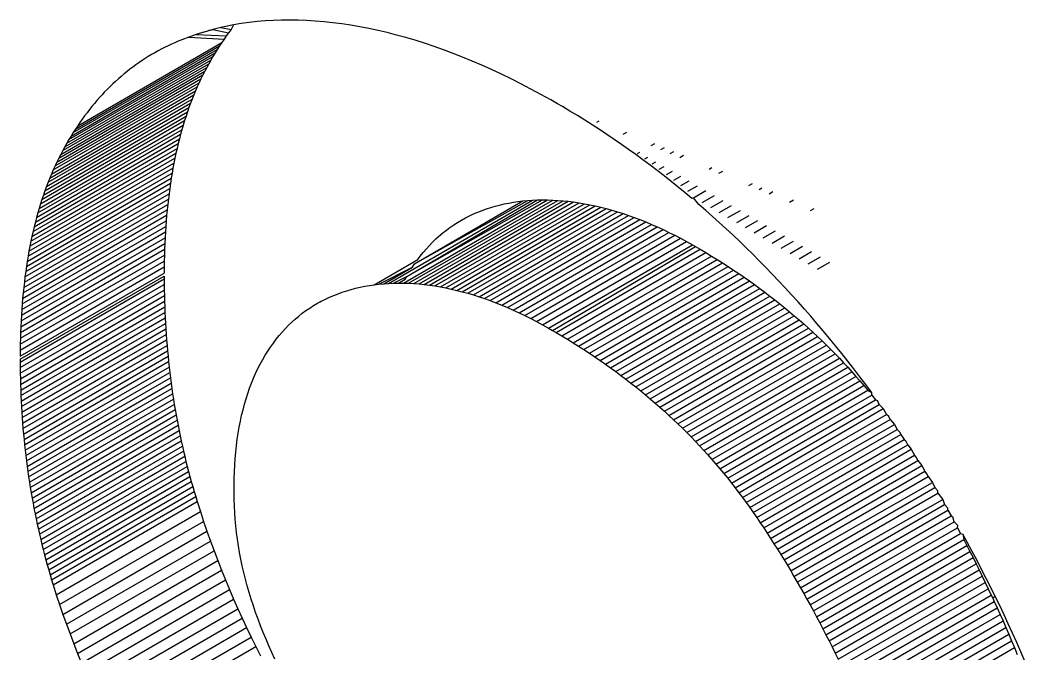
# Model space of a CAD drawing. Header units: millimetres. Extents: x 153 to 4750, y 92 to 3343.
# Drawn here: x 3038.93 to 3053.73, y 2977.6 to 2986.93 of the extents above; entities that cross this region are included whole.
import ezdxf

# ---------------------------------------------------------------- set-up
doc = ezdxf.new("R2010")
doc.units = ezdxf.units.MM

msp = doc.modelspace()

# ---------------------------------------------------------------- linework, layer by layer
for p, q in [((3041.844, 2986.816), (3041.766, 2986.796)), ((3041.883, 2986.825), (3041.844, 2986.816)), ((3041.956, 2986.841), (3041.883, 2986.825)), ((3041.883, 2986.825), (3042.033, 2986.796)), ((3042.069, 2986.863), (3041.956, 2986.841)), ((3042.069, 2986.863), (3042.033, 2986.796)), ((3042.183, 2986.882), (3042.069, 2986.863)), ((3042.299, 2986.899), (3042.183, 2986.882)), ((3042.416, 2986.912), (3042.299, 2986.899)), ((3042.534, 2986.922), (3042.416, 2986.912)), ((3042.654, 2986.929), (3042.534, 2986.922)), ((3042.775, 2986.933), (3042.654, 2986.929)), ((3042.898, 2986.934), (3042.775, 2986.933)), ((3043.022, 2986.933), (3042.898, 2986.934)), ((3043.147, 2986.928), (3043.022, 2986.933)), ((3043.274, 2986.92), (3043.147, 2986.928)), ((3043.403, 2986.909), (3043.274, 2986.92)), ((3043.532, 2986.895), (3043.403, 2986.909)), ((3043.663, 2986.878), (3043.532, 2986.895)), ((3043.796, 2986.859), (3043.663, 2986.878)), ((3043.93, 2986.836), (3043.796, 2986.859)), ((3044.064, 2986.81), (3043.93, 2986.836)), ((3044.199, 2986.781), (3044.064, 2986.81)), ((3041.413, 2986.685), (3041.308, 2986.645)), ((3041.519, 2986.723), (3041.413, 2986.685)), ((3041.413, 2986.685), (3041.93, 2986.653)), ((3041.626, 2986.757), (3041.519, 2986.723)), ((3041.519, 2986.723), (3041.964, 2986.702)), ((3041.626, 2986.757), (3041.708, 2986.78)), ((3041.708, 2986.78), (3041.766, 2986.796)), ((3041.734, 2986.788), (3041.708, 2986.78)), ((3041.766, 2986.796), (3041.734, 2986.788)), ((3041.766, 2986.796), (3041.998, 2986.749)), ((3041.964, 2986.702), (3041.93, 2986.653)), ((3041.998, 2986.749), (3041.964, 2986.702)), ((3042.033, 2986.796), (3041.998, 2986.749)), ((3044.335, 2986.75), (3044.199, 2986.781)), ((3044.471, 2986.715), (3044.335, 2986.75)), ((3044.608, 2986.677), (3044.471, 2986.715)), ((3044.746, 2986.637), (3044.608, 2986.677)), ((3039.742, 2985.33), (3041.863, 2986.554)), ((3039.775, 2985.38), (3041.896, 2986.604)), ((3041.055, 2986.531), (3041.006, 2986.506)), ((3041.105, 2986.556), (3041.055, 2986.531)), ((3041.155, 2986.579), (3041.105, 2986.556)), ((3041.206, 2986.602), (3041.155, 2986.579)), ((3041.257, 2986.624), (3041.206, 2986.602)), ((3041.308, 2986.645), (3041.257, 2986.624)), ((3041.863, 2986.554), (3041.83, 2986.504)), ((3041.896, 2986.604), (3041.863, 2986.554)), ((3041.93, 2986.653), (3041.896, 2986.604)), ((3044.884, 2986.593), (3044.746, 2986.637)), ((3045.023, 2986.547), (3044.884, 2986.593)), ((3045.163, 2986.498), (3045.023, 2986.547)), ((3039.646, 2985.175), (3041.767, 2986.4)), ((3039.677, 2985.227), (3041.798, 2986.452)), ((3039.709, 2985.279), (3041.83, 2986.504)), ((3040.769, 2986.368), (3040.723, 2986.338)), ((3040.815, 2986.397), (3040.769, 2986.368)), ((3040.862, 2986.426), (3040.815, 2986.397)), ((3040.91, 2986.453), (3040.862, 2986.426)), ((3040.958, 2986.48), (3040.91, 2986.453)), ((3041.006, 2986.506), (3040.958, 2986.48)), ((3041.767, 2986.4), (3041.736, 2986.347)), ((3041.798, 2986.452), (3041.767, 2986.4)), ((3041.83, 2986.504), (3041.798, 2986.452)), ((3045.303, 2986.445), (3045.163, 2986.498)), ((3045.444, 2986.39), (3045.303, 2986.445)), ((3045.586, 2986.332), (3045.444, 2986.39)), ((3039.554, 2985.014), (3041.675, 2986.238)), ((3039.584, 2985.068), (3041.705, 2986.293)), ((3039.615, 2985.122), (3041.736, 2986.347)), ((3040.588, 2986.243), (3040.544, 2986.21)), ((3040.632, 2986.276), (3040.588, 2986.243)), ((3040.677, 2986.307), (3040.632, 2986.276)), ((3040.723, 2986.338), (3040.677, 2986.307)), ((3041.675, 2986.238), (3041.646, 2986.183)), ((3041.705, 2986.293), (3041.675, 2986.238)), ((3041.736, 2986.347), (3041.705, 2986.293)), ((3045.728, 2986.27), (3045.586, 2986.332)), ((3045.871, 2986.206), (3045.728, 2986.27)), ((3039.468, 2984.845), (3041.59, 2986.069)), ((3039.496, 2984.902), (3041.617, 2986.127)), ((3039.525, 2984.958), (3041.646, 2986.183)), ((3040.374, 2986.07), (3040.332, 2986.032)), ((3040.416, 2986.106), (3040.374, 2986.07)), ((3040.458, 2986.142), (3040.416, 2986.106)), ((3040.501, 2986.176), (3040.458, 2986.142)), ((3040.544, 2986.21), (3040.501, 2986.176)), ((3041.59, 2986.069), (3041.562, 2986.011)), ((3041.617, 2986.127), (3041.59, 2986.069)), ((3041.646, 2986.183), (3041.617, 2986.127)), ((3046.015, 2986.139), (3045.871, 2986.206)), ((3046.159, 2986.069), (3046.015, 2986.139)), ((3046.304, 2985.996), (3046.159, 2986.069)), ((3039.414, 2984.728), (3041.536, 2985.953)), ((3039.441, 2984.787), (3041.562, 2986.011)), ((3040.251, 2985.956), (3040.212, 2985.916)), ((3040.292, 2985.995), (3040.251, 2985.956)), ((3040.332, 2986.032), (3040.292, 2985.995)), ((3041.536, 2985.953), (3041.51, 2985.893)), ((3041.562, 2986.011), (3041.536, 2985.953)), ((3046.45, 2985.92), (3046.304, 2985.996)), ((3046.596, 2985.841), (3046.45, 2985.92)), ((3039.339, 2984.547), (3041.46, 2985.772)), ((3039.364, 2984.608), (3041.485, 2985.833)), ((3039.389, 2984.668), (3041.51, 2985.893)), ((3040.095, 2985.793), (3040.058, 2985.75)), ((3040.134, 2985.835), (3040.095, 2985.793)), ((3040.172, 2985.876), (3040.134, 2985.835)), ((3040.212, 2985.916), (3040.172, 2985.876)), ((3041.46, 2985.772), (3041.437, 2985.71)), ((3041.485, 2985.833), (3041.46, 2985.772)), ((3041.51, 2985.893), (3041.485, 2985.833)), ((3046.743, 2985.76), (3046.596, 2985.841)), ((3039.292, 2984.422), (3041.414, 2985.647)), ((3039.315, 2984.485), (3041.437, 2985.71)), ((3039.984, 2985.662), (3039.948, 2985.617)), ((3040.021, 2985.707), (3039.984, 2985.662)), ((3040.058, 2985.75), (3040.021, 2985.707)), ((3041.414, 2985.647), (3041.391, 2985.583)), ((3041.437, 2985.71), (3041.414, 2985.647)), ((3046.817, 2985.718), (3046.743, 2985.76)), ((3046.84, 2985.704), (3046.817, 2985.718)), ((3046.915, 2985.661), (3046.84, 2985.704)), ((3047.025, 2985.595), (3046.915, 2985.661)), ((3039.248, 2984.294), (3041.37, 2985.519)), ((3039.27, 2984.359), (3041.391, 2985.583)), ((3039.842, 2985.477), (3039.808, 2985.429)), ((3039.877, 2985.524), (3039.842, 2985.477)), ((3039.912, 2985.571), (3039.877, 2985.524)), ((3039.948, 2985.617), (3039.912, 2985.571)), ((3041.37, 2985.519), (3041.349, 2985.454)), ((3041.391, 2985.583), (3041.37, 2985.519)), ((3047.135, 2985.529), (3047.025, 2985.595)), ((3047.244, 2985.461), (3047.135, 2985.529)), ((3039.207, 2984.163), (3041.329, 2985.388)), ((3039.228, 2984.229), (3041.349, 2985.454)), ((3039.742, 2985.33), (3039.709, 2985.279)), ((3039.775, 2985.38), (3039.742, 2985.33)), ((3039.808, 2985.429), (3039.775, 2985.38)), ((3041.329, 2985.388), (3041.309, 2985.321)), ((3041.349, 2985.454), (3041.329, 2985.388)), ((3047.353, 2985.392), (3047.244, 2985.461)), ((3047.461, 2985.322), (3047.353, 2985.392)), ((3047.423, 2985.433), (3047.457, 2985.452)), ((3039.151, 2983.96), (3041.272, 2985.185)), ((3039.169, 2984.029), (3041.29, 2985.253)), ((3039.188, 2984.096), (3041.309, 2985.321)), ((3039.677, 2985.227), (3039.646, 2985.175)), ((3039.709, 2985.279), (3039.677, 2985.227)), ((3041.272, 2985.185), (3041.255, 2985.116)), ((3041.29, 2985.253), (3041.272, 2985.185)), ((3041.309, 2985.321), (3041.29, 2985.253)), ((3047.569, 2985.251), (3047.461, 2985.322)), ((3047.676, 2985.179), (3047.569, 2985.251)), ((3047.783, 2985.105), (3047.676, 2985.179)), ((3047.808, 2985.255), (3047.863, 2985.287)), ((3039.117, 2983.821), (3041.238, 2985.046)), ((3039.134, 2983.891), (3041.255, 2985.116)), ((3039.584, 2985.068), (3039.554, 2985.014)), ((3039.615, 2985.122), (3039.584, 2985.068)), ((3039.646, 2985.175), (3039.615, 2985.122)), ((3041.238, 2985.046), (3041.222, 2984.975)), ((3041.255, 2985.116), (3041.238, 2985.046)), ((3047.889, 2985.031), (3047.783, 2985.105)), ((3047.995, 2984.955), (3047.889, 2985.031)), ((3048.222, 2985.086), (3048.277, 2985.118)), ((3048.362, 2985.029), (3048.417, 2985.061)), ((3039.086, 2983.678), (3041.207, 2984.903)), ((3039.101, 2983.75), (3041.222, 2984.975)), ((3039.496, 2984.902), (3039.468, 2984.845)), ((3039.525, 2984.958), (3039.496, 2984.902)), ((3039.554, 2985.014), (3039.525, 2984.958)), ((3041.207, 2984.903), (3041.192, 2984.83)), ((3041.222, 2984.975), (3041.207, 2984.903)), ((3048.1, 2984.878), (3047.995, 2984.955)), ((3048.019, 2984.969), (3048.053, 2984.988)), ((3048.127, 2984.893), (3048.172, 2984.919)), ((3048.502, 2984.971), (3048.554, 2985.001)), ((3048.644, 2984.914), (3048.699, 2984.946)), ((3039.057, 2983.532), (3041.178, 2984.757)), ((3039.071, 2983.606), (3041.192, 2984.83)), ((3039.441, 2984.787), (3039.414, 2984.728)), ((3039.468, 2984.845), (3039.441, 2984.787)), ((3041.178, 2984.757), (3041.165, 2984.683)), ((3041.192, 2984.83), (3041.178, 2984.757)), ((3048.205, 2984.8), (3048.1, 2984.878)), ((3048.309, 2984.72), (3048.205, 2984.8)), ((3048.234, 2984.817), (3048.292, 2984.85)), ((3048.341, 2984.739), (3048.413, 2984.78)), ((3049.074, 2984.738), (3049.116, 2984.763)), ((3039.031, 2983.383), (3041.153, 2984.608)), ((3039.044, 2983.458), (3041.165, 2984.683)), ((3039.364, 2984.608), (3039.339, 2984.547)), ((3039.389, 2984.668), (3039.364, 2984.608)), ((3039.414, 2984.728), (3039.389, 2984.668)), ((3041.153, 2984.608), (3041.141, 2984.532)), ((3041.165, 2984.683), (3041.153, 2984.608)), ((3048.413, 2984.64), (3048.309, 2984.72)), ((3048.516, 2984.558), (3048.413, 2984.64)), ((3048.447, 2984.66), (3048.534, 2984.71)), ((3048.553, 2984.58), (3048.657, 2984.639)), ((3049.22, 2984.679), (3049.275, 2984.711)), ((3039.009, 2983.231), (3041.13, 2984.456)), ((3039.02, 2983.308), (3041.141, 2984.532)), ((3039.315, 2984.485), (3039.292, 2984.422)), ((3039.339, 2984.547), (3039.315, 2984.485)), ((3041.13, 2984.456), (3041.12, 2984.379)), ((3041.141, 2984.532), (3041.13, 2984.456)), ((3048.619, 2984.475), (3048.516, 2984.558)), ((3048.721, 2984.391), (3048.619, 2984.475)), ((3048.658, 2984.498), (3048.78, 2984.568)), ((3048.763, 2984.416), (3048.904, 2984.497)), ((3049.661, 2984.499), (3049.715, 2984.531)), ((3049.81, 2984.439), (3049.851, 2984.463)), ((3038.989, 2983.076), (3041.11, 2984.3)), ((3038.998, 2983.154), (3041.12, 2984.379)), ((3039.248, 2984.294), (3039.228, 2984.229)), ((3039.27, 2984.359), (3039.248, 2984.294)), ((3039.292, 2984.422), (3039.27, 2984.359)), ((3041.11, 2984.3), (3041.101, 2984.221)), ((3041.12, 2984.379), (3041.11, 2984.3)), ((3048.823, 2984.306), (3048.721, 2984.391)), ((3048.846, 2984.319), (3048.823, 2984.306)), ((3048.846, 2984.319), (3049.028, 2984.425)), ((3048.924, 2984.22), (3048.846, 2984.319)), ((3048.971, 2984.247), (3049.154, 2984.352)), ((3049.959, 2984.378), (3050.014, 2984.409)), ((3038.971, 2982.917), (3041.093, 2984.142)), ((3038.98, 2982.997), (3041.101, 2984.221)), ((3039.207, 2984.163), (3039.188, 2984.096)), ((3039.228, 2984.229), (3039.207, 2984.163)), ((3041.093, 2984.142), (3041.085, 2984.061)), ((3041.101, 2984.221), (3041.093, 2984.142)), ((3044.354, 2983.059), (3046.475, 2984.284)), ((3044.574, 2983.062), (3046.696, 2984.287)), ((3044.622, 2983.161), (3046.621, 2984.288)), ((3044.622, 2983.161), (3046.548, 2984.287)), ((3044.649, 2983.06), (3046.771, 2984.285)), ((3044.725, 2983.056), (3046.847, 2984.28)), ((3044.738, 2983.346), (3046.403, 2984.279)), ((3044.738, 2983.346), (3046.332, 2984.272)), ((3044.802, 2983.05), (3046.923, 2984.274)), ((3044.88, 2983.042), (3047.001, 2984.267)), ((3044.958, 2983.032), (3047.08, 2984.257)), ((3045.037, 2983.021), (3047.159, 2984.246)), ((3045.117, 2983.007), (3047.238, 2984.232)), ((3045.197, 2982.992), (3047.318, 2984.217)), ((3045.277, 2982.975), (3047.399, 2984.2)), ((3045.358, 2982.956), (3047.48, 2984.181)), ((3045.44, 2982.935), (3047.561, 2984.16)), ((3045.73, 2984.131), (3045.794, 2984.154)), ((3045.794, 2984.154), (3045.858, 2984.175)), ((3045.858, 2984.175), (3045.923, 2984.195)), ((3045.923, 2984.195), (3045.989, 2984.212)), ((3045.989, 2984.212), (3046.056, 2984.228)), ((3046.056, 2984.228), (3046.124, 2984.241)), ((3046.124, 2984.241), (3046.193, 2984.253)), ((3046.193, 2984.253), (3046.262, 2984.264)), ((3046.262, 2984.264), (3046.332, 2984.272)), ((3046.332, 2984.272), (3046.403, 2984.279)), ((3046.403, 2984.279), (3046.475, 2984.284)), ((3046.475, 2984.284), (3046.548, 2984.287)), ((3046.548, 2984.287), (3046.621, 2984.288)), ((3046.621, 2984.288), (3046.696, 2984.287)), ((3046.696, 2984.287), (3046.771, 2984.285)), ((3046.771, 2984.285), (3046.847, 2984.28)), ((3046.847, 2984.28), (3046.923, 2984.274)), ((3046.923, 2984.274), (3047.001, 2984.267)), ((3047.001, 2984.267), (3047.08, 2984.257)), ((3047.08, 2984.257), (3047.159, 2984.246)), ((3047.159, 2984.246), (3047.238, 2984.232)), ((3047.238, 2984.232), (3047.318, 2984.217)), ((3047.318, 2984.217), (3047.399, 2984.2)), ((3047.399, 2984.2), (3047.48, 2984.181)), ((3047.48, 2984.181), (3047.561, 2984.16)), ((3047.561, 2984.16), (3047.643, 2984.138)), ((3049.025, 2984.132), (3048.924, 2984.22)), ((3049.098, 2984.174), (3049.28, 2984.28)), ((3049.225, 2984.101), (3049.407, 2984.206)), ((3050.261, 2984.255), (3050.316, 2984.286)), ((3050.567, 2984.13), (3050.621, 2984.161)), ((3038.964, 2982.836), (3041.085, 2984.061)), ((3039.169, 2984.029), (3039.151, 2983.96)), ((3039.188, 2984.096), (3039.169, 2984.029)), ((3041.085, 2984.061), (3041.078, 2983.98)), ((3045.426, 2983.989), (3045.485, 2984.022)), ((3045.485, 2984.022), (3045.544, 2984.052)), ((3045.521, 2982.913), (3047.643, 2984.138)), ((3045.544, 2984.052), (3045.605, 2984.08)), ((3045.603, 2982.888), (3047.725, 2984.113)), ((3045.605, 2984.08), (3045.667, 2984.107)), ((3045.667, 2984.107), (3045.73, 2984.131)), ((3045.686, 2982.862), (3047.807, 2984.087)), ((3045.769, 2982.834), (3047.89, 2984.059)), ((3045.852, 2982.804), (3047.973, 2984.029)), ((3045.936, 2982.772), (3048.057, 2983.997)), ((3047.643, 2984.138), (3047.725, 2984.113)), ((3047.725, 2984.113), (3047.807, 2984.087)), ((3047.807, 2984.087), (3047.89, 2984.059)), ((3047.89, 2984.059), (3047.973, 2984.029)), ((3047.973, 2984.029), (3048.057, 2983.997)), ((3048.057, 2983.997), (3048.141, 2983.963)), ((3049.126, 2984.044), (3049.025, 2984.132)), ((3049.225, 2983.954), (3049.126, 2984.044)), ((3049.352, 2984.027), (3049.535, 2984.133)), ((3049.481, 2983.953), (3049.663, 2984.058)), ((3038.951, 2982.673), (3041.072, 2983.898)), ((3038.957, 2982.755), (3041.078, 2983.98)), ((3039.134, 2983.891), (3039.117, 2983.821)), ((3039.151, 2983.96), (3039.134, 2983.891)), ((3041.072, 2983.898), (3041.066, 2983.815)), ((3041.078, 2983.98), (3041.072, 2983.898)), ((3045.205, 2983.843), (3045.258, 2983.882)), ((3045.258, 2983.882), (3045.313, 2983.92)), ((3045.313, 2983.92), (3045.369, 2983.956)), ((3045.369, 2983.956), (3045.426, 2983.989)), ((3046.02, 2982.738), (3048.141, 2983.963)), ((3046.104, 2982.703), (3048.226, 2983.927)), ((3046.189, 2982.665), (3048.311, 2983.89)), ((3046.275, 2982.626), (3048.396, 2983.851)), ((3048.141, 2983.963), (3048.226, 2983.927)), ((3048.226, 2983.927), (3048.311, 2983.89)), ((3048.311, 2983.89), (3048.396, 2983.851)), ((3048.396, 2983.851), (3048.482, 2983.809)), ((3049.325, 2983.863), (3049.225, 2983.954)), ((3049.423, 2983.771), (3049.325, 2983.863)), ((3049.61, 2983.879), (3049.792, 2983.984)), ((3049.74, 2983.804), (3049.922, 2983.909)), ((3038.94, 2982.506), (3041.062, 2983.731)), ((3038.945, 2982.59), (3041.066, 2983.815)), ((3039.101, 2983.75), (3039.086, 2983.678)), ((3039.117, 2983.821), (3039.101, 2983.75)), ((3041.062, 2983.731), (3041.058, 2983.646)), ((3041.066, 2983.815), (3041.062, 2983.731)), ((3045.003, 2983.666), (3045.052, 2983.713)), ((3045.052, 2983.713), (3045.09, 2983.748)), ((3045.09, 2983.748), (3045.152, 2983.801)), ((3045.152, 2983.801), (3045.205, 2983.843)), ((3046.36, 2982.585), (3048.482, 2983.809)), ((3046.447, 2982.542), (3048.568, 2983.766)), ((3046.533, 2982.497), (3048.655, 2983.722)), ((3048.482, 2983.809), (3048.568, 2983.766)), ((3048.568, 2983.766), (3048.655, 2983.722)), ((3048.655, 2983.722), (3048.742, 2983.675)), ((3049.522, 2983.678), (3049.423, 2983.771)), ((3049.871, 2983.728), (3050.053, 2983.833)), ((3050.002, 2983.652), (3050.184, 2983.757)), ((3038.933, 2982.336), (3041.054, 2983.561)), ((3038.936, 2982.421), (3041.058, 2983.646)), ((3039.071, 2983.606), (3039.057, 2983.532)), ((3039.086, 2983.678), (3039.071, 2983.606)), ((3041.054, 2983.561), (3041.052, 2983.475)), ((3041.058, 2983.646), (3041.054, 2983.561)), ((3044.865, 2983.514), (3044.91, 2983.567)), ((3044.91, 2983.567), (3044.951, 2983.613)), ((3044.951, 2983.613), (3045.003, 2983.666)), ((3046.62, 2982.45), (3048.742, 2983.675)), ((3046.708, 2982.401), (3048.829, 2983.626)), ((3046.77, 2982.366), (3048.873, 2983.601)), ((3046.822, 2982.335), (3048.944, 2983.56)), ((3048.742, 2983.675), (3048.829, 2983.626)), ((3048.829, 2983.626), (3048.873, 2983.601)), ((3048.873, 2983.601), (3048.944, 2983.56)), ((3048.944, 2983.56), (3049.027, 2983.511)), ((3049.62, 2983.583), (3049.522, 2983.678)), ((3049.717, 2983.488), (3049.62, 2983.583)), ((3050.135, 2983.576), (3050.317, 2983.681)), ((3050.268, 2983.499), (3050.45, 2983.604)), ((3038.93, 2982.25), (3041.052, 2983.475)), ((3039.044, 2983.458), (3039.031, 2983.383)), ((3039.057, 2983.532), (3039.044, 2983.458)), ((3041.052, 2983.475), (3041.05, 2983.387)), ((3044.141, 2983.039), (3044.783, 2983.41)), ((3044.783, 2983.41), (3044.821, 2983.46)), ((3044.821, 2983.46), (3044.865, 2983.514)), ((3046.906, 2982.286), (3049.027, 2983.511)), ((3046.989, 2982.236), (3049.11, 2983.461)), ((3047.071, 2982.185), (3049.192, 2983.41)), ((3049.027, 2983.511), (3049.11, 2983.461)), ((3049.11, 2983.461), (3049.192, 2983.41)), ((3049.192, 2983.41), (3049.273, 2983.359)), ((3049.814, 2983.391), (3049.717, 2983.488)), ((3050.402, 2983.422), (3050.583, 2983.527)), ((3050.536, 2983.344), (3050.718, 2983.449)), ((3038.927, 2982.075), (3041.048, 2983.3)), ((3038.928, 2982.163), (3041.05, 2983.387)), ((3039.02, 2983.308), (3039.009, 2983.231)), ((3039.031, 2983.383), (3039.02, 2983.308)), ((3041.05, 2983.387), (3041.048, 2983.3)), ((3041.048, 2983.3), (3041.048, 2983.211)), ((3044.211, 2983.047), (3044.706, 2983.299)), ((3044.282, 2983.054), (3044.706, 2983.299)), ((3044.706, 2983.299), (3044.738, 2983.346)), ((3047.152, 2982.134), (3049.273, 2983.359)), ((3047.232, 2982.083), (3049.354, 2983.307)), ((3047.312, 2982.03), (3049.433, 2983.255)), ((3049.273, 2983.359), (3049.354, 2983.307)), ((3049.354, 2983.307), (3049.433, 2983.255)), ((3049.433, 2983.255), (3049.512, 2983.202)), ((3049.91, 2983.293), (3049.814, 2983.391)), ((3050.006, 2983.194), (3049.91, 2983.293)), ((3050.672, 2983.266), (3050.853, 2983.371)), ((3038.926, 2981.986), (3041.048, 2983.211)), ((3038.926, 2981.943), (3041.048, 2983.167)), ((3038.926, 2981.901), (3041.048, 2983.126)), ((3038.998, 2983.154), (3038.989, 2983.076)), ((3039.009, 2983.231), (3038.998, 2983.154)), ((3041.048, 2983.167), (3041.048, 2983.126)), ((3041.048, 2983.126), (3041.048, 2983.043)), ((3044.426, 2983.062), (3044.622, 2983.161)), ((3044.5, 2983.063), (3044.6, 2983.12)), ((3044.6, 2983.12), (3044.622, 2983.161)), ((3047.391, 2981.977), (3049.512, 2983.202)), ((3047.469, 2981.924), (3049.591, 2983.149)), ((3049.512, 2983.202), (3049.591, 2983.149)), ((3049.591, 2983.149), (3049.668, 2983.094)), ((3050.101, 2983.093), (3050.006, 2983.194)), ((3038.927, 2981.818), (3041.048, 2983.043)), ((3038.928, 2981.735), (3041.05, 2982.96)), ((3038.98, 2982.997), (3038.971, 2982.917)), ((3038.989, 2983.076), (3038.98, 2982.997)), ((3041.048, 2983.043), (3041.05, 2982.96)), ((3041.05, 2982.96), (3041.051, 2982.878)), ((3043.737, 2982.951), (3043.802, 2982.97)), ((3043.802, 2982.97), (3043.868, 2982.987)), ((3043.868, 2982.987), (3043.935, 2983.003)), ((3043.935, 2983.003), (3044.003, 2983.017)), ((3044.003, 2983.017), (3044.071, 2983.029)), ((3044.071, 2983.029), (3044.141, 2983.039)), ((3044.141, 2983.039), (3044.211, 2983.047)), ((3044.211, 2983.047), (3044.282, 2983.054)), ((3044.282, 2983.054), (3044.354, 2983.059)), ((3044.354, 2983.059), (3044.426, 2983.062)), ((3044.426, 2983.062), (3044.5, 2983.063)), ((3044.5, 2983.063), (3044.574, 2983.062)), ((3044.574, 2983.062), (3044.649, 2983.06)), ((3044.649, 2983.06), (3044.725, 2983.056)), ((3044.725, 2983.056), (3044.802, 2983.05)), ((3044.802, 2983.05), (3044.88, 2983.042)), ((3044.88, 2983.042), (3044.958, 2983.032)), ((3044.958, 2983.032), (3045.037, 2983.021)), ((3045.037, 2983.021), (3045.117, 2983.007)), ((3045.117, 2983.007), (3045.197, 2982.992)), ((3045.197, 2982.992), (3045.277, 2982.975)), ((3045.277, 2982.975), (3045.358, 2982.956)), ((3047.547, 2981.87), (3049.668, 2983.094)), ((3047.623, 2981.815), (3049.745, 2983.04)), ((3047.699, 2981.76), (3049.82, 2982.985)), ((3049.668, 2983.094), (3049.745, 2983.04)), ((3049.745, 2983.04), (3049.82, 2982.985)), ((3049.82, 2982.985), (3049.896, 2982.929)), ((3050.196, 2982.992), (3050.101, 2983.093)), ((3050.291, 2982.889), (3050.196, 2982.992)), ((3038.93, 2981.653), (3041.051, 2982.878)), ((3038.964, 2982.836), (3038.957, 2982.755)), ((3038.971, 2982.917), (3038.964, 2982.836)), ((3041.051, 2982.878), (3041.054, 2982.795)), ((3043.363, 2982.797), (3043.423, 2982.827)), ((3043.423, 2982.827), (3043.484, 2982.855)), ((3043.484, 2982.855), (3043.546, 2982.882)), ((3043.546, 2982.882), (3043.609, 2982.907)), ((3043.609, 2982.907), (3043.672, 2982.929)), ((3043.672, 2982.929), (3043.737, 2982.951)), ((3045.358, 2982.956), (3045.44, 2982.935)), ((3045.44, 2982.935), (3045.521, 2982.913)), ((3045.521, 2982.913), (3045.603, 2982.888)), ((3045.603, 2982.888), (3045.686, 2982.862)), ((3045.686, 2982.862), (3045.769, 2982.834)), ((3045.769, 2982.834), (3045.852, 2982.804)), ((3047.774, 2981.704), (3049.896, 2982.929)), ((3047.849, 2981.648), (3049.97, 2982.872)), ((3047.922, 2981.591), (3050.044, 2982.815)), ((3049.896, 2982.929), (3049.97, 2982.872)), ((3049.97, 2982.872), (3050.044, 2982.815)), ((3050.044, 2982.815), (3050.116, 2982.758)), ((3050.385, 2982.785), (3050.291, 2982.889)), ((3038.932, 2981.57), (3041.054, 2982.795)), ((3038.935, 2981.488), (3041.056, 2982.713)), ((3038.951, 2982.673), (3038.945, 2982.59)), ((3038.957, 2982.755), (3038.951, 2982.673)), ((3041.054, 2982.795), (3041.056, 2982.713)), ((3041.056, 2982.713), (3041.06, 2982.631)), ((3043.137, 2982.657), (3043.192, 2982.695)), ((3043.192, 2982.695), (3043.248, 2982.731)), ((3043.248, 2982.731), (3043.305, 2982.765)), ((3043.305, 2982.765), (3043.363, 2982.797)), ((3043.336, 2982.782), (3043.363, 2982.797)), ((3045.852, 2982.804), (3045.936, 2982.772)), ((3045.936, 2982.772), (3046.02, 2982.738)), ((3046.02, 2982.738), (3046.104, 2982.703)), ((3046.104, 2982.703), (3046.189, 2982.665)), ((3046.189, 2982.665), (3046.275, 2982.626)), ((3047.995, 2981.533), (3050.116, 2982.758)), ((3048.067, 2981.475), (3050.188, 2982.7)), ((3050.116, 2982.758), (3050.188, 2982.7)), ((3050.188, 2982.7), (3050.26, 2982.641)), ((3050.478, 2982.68), (3050.385, 2982.785)), ((3050.571, 2982.574), (3050.478, 2982.68)), ((3038.938, 2981.407), (3041.06, 2982.631)), ((3038.945, 2982.59), (3038.94, 2982.506)), ((3038.942, 2981.325), (3041.063, 2982.55)), ((3041.06, 2982.631), (3041.063, 2982.55)), ((3041.063, 2982.55), (3041.068, 2982.469)), ((3042.93, 2982.488), (3042.98, 2982.533)), ((3042.98, 2982.533), (3043.031, 2982.577)), ((3043.031, 2982.577), (3043.083, 2982.618)), ((3043.083, 2982.618), (3043.137, 2982.657)), ((3046.275, 2982.626), (3046.36, 2982.585)), ((3046.36, 2982.585), (3046.447, 2982.542)), ((3046.447, 2982.542), (3046.533, 2982.497)), ((3048.138, 2981.416), (3050.26, 2982.641)), ((3048.209, 2981.357), (3050.33, 2982.582)), ((3048.279, 2981.297), (3050.4, 2982.522)), ((3050.26, 2982.641), (3050.33, 2982.582)), ((3050.33, 2982.582), (3050.4, 2982.522)), ((3050.4, 2982.522), (3050.469, 2982.461)), ((3050.663, 2982.467), (3050.571, 2982.574)), ((3038.936, 2982.421), (3038.933, 2982.336)), ((3038.94, 2982.506), (3038.936, 2982.421)), ((3038.946, 2981.244), (3041.068, 2982.469)), ((3038.951, 2981.163), (3041.073, 2982.387)), ((3041.068, 2982.469), (3041.073, 2982.387)), ((3041.073, 2982.387), (3041.078, 2982.307)), ((3042.788, 2982.342), (3042.834, 2982.393)), ((3042.834, 2982.393), (3042.882, 2982.441)), ((3042.882, 2982.441), (3042.93, 2982.488)), ((3046.533, 2982.497), (3046.62, 2982.45)), ((3046.62, 2982.45), (3046.708, 2982.401)), ((3046.708, 2982.401), (3046.77, 2982.366)), ((3046.77, 2982.366), (3046.822, 2982.335)), ((3048.348, 2981.236), (3050.469, 2982.461)), ((3048.416, 2981.175), (3050.537, 2982.4)), ((3050.469, 2982.461), (3050.537, 2982.4)), ((3050.537, 2982.4), (3050.605, 2982.338)), ((3050.755, 2982.359), (3050.663, 2982.467)), ((3038.93, 2982.25), (3038.928, 2982.163)), ((3038.933, 2982.336), (3038.93, 2982.25)), ((3038.957, 2981.082), (3041.078, 2982.307)), ((3038.963, 2981.001), (3041.084, 2982.226)), ((3041.078, 2982.307), (3041.084, 2982.226)), ((3041.084, 2982.226), (3041.091, 2982.146)), ((3042.657, 2982.179), (3042.7, 2982.235)), ((3042.7, 2982.235), (3042.743, 2982.29)), ((3042.743, 2982.29), (3042.788, 2982.342)), ((3046.822, 2982.335), (3046.906, 2982.286)), ((3046.906, 2982.286), (3046.989, 2982.236)), ((3046.989, 2982.236), (3047.071, 2982.185)), ((3048.484, 2981.114), (3050.605, 2982.338)), ((3048.55, 2981.051), (3050.672, 2982.276)), ((3050.605, 2982.338), (3050.672, 2982.276)), ((3050.672, 2982.276), (3050.738, 2982.213)), ((3050.847, 2982.249), (3050.755, 2982.359)), ((3050.937, 2982.138), (3050.847, 2982.249)), ((3038.927, 2982.075), (3038.926, 2981.986)), ((3038.928, 2982.163), (3038.927, 2982.075)), ((3038.969, 2980.921), (3041.091, 2982.146)), ((3041.091, 2982.146), (3041.098, 2982.065)), ((3042.576, 2982.061), (3042.616, 2982.121)), ((3042.616, 2982.121), (3042.657, 2982.179)), ((3047.071, 2982.185), (3047.152, 2982.134)), ((3047.152, 2982.134), (3047.232, 2982.083)), ((3047.232, 2982.083), (3047.312, 2982.03)), ((3048.616, 2980.989), (3050.738, 2982.213)), ((3048.681, 2980.925), (3050.803, 2982.15)), ((3048.746, 2980.861), (3050.867, 2982.086)), ((3050.738, 2982.213), (3050.803, 2982.15)), ((3050.803, 2982.15), (3050.867, 2982.086)), ((3050.867, 2982.086), (3050.931, 2982.021)), ((3051.028, 2982.026), (3050.937, 2982.138)), ((3038.926, 2981.943), (3038.926, 2981.901)), ((3038.976, 2980.841), (3041.098, 2982.065)), ((3038.984, 2980.761), (3041.105, 2981.986)), ((3041.098, 2982.065), (3041.105, 2981.986)), ((3041.105, 2981.986), (3041.113, 2981.906)), ((3042.464, 2981.87), (3042.5, 2981.936)), ((3042.5, 2981.936), (3042.538, 2982)), ((3042.538, 2982), (3042.576, 2982.061)), ((3047.312, 2982.03), (3047.391, 2981.977)), ((3047.391, 2981.977), (3047.469, 2981.924)), ((3047.469, 2981.924), (3047.547, 2981.87)), ((3048.81, 2980.797), (3050.931, 2982.021)), ((3048.873, 2980.732), (3050.994, 2981.956)), ((3050.931, 2982.021), (3050.994, 2981.956)), ((3050.994, 2981.956), (3051.056, 2981.891)), ((3051.118, 2981.913), (3051.028, 2982.026)), ((3038.926, 2981.901), (3038.927, 2981.818)), ((3038.927, 2981.818), (3038.928, 2981.735)), ((3038.992, 2980.681), (3041.113, 2981.906)), ((3039.001, 2980.602), (3041.122, 2981.827)), ((3041.113, 2981.906), (3041.122, 2981.827)), ((3041.122, 2981.827), (3041.131, 2981.747)), ((3042.396, 2981.734), (3042.429, 2981.803)), ((3042.429, 2981.803), (3042.464, 2981.87)), ((3047.547, 2981.87), (3047.623, 2981.815)), ((3047.623, 2981.815), (3047.699, 2981.76)), ((3048.935, 2980.666), (3051.056, 2981.891)), ((3048.996, 2980.599), (3051.117, 2981.824)), ((3051.056, 2981.891), (3051.117, 2981.824)), ((3051.117, 2981.824), (3051.178, 2981.757)), ((3051.207, 2981.799), (3051.118, 2981.913)), ((3051.295, 2981.684), (3051.207, 2981.799)), ((3038.928, 2981.735), (3038.93, 2981.653)), ((3038.93, 2981.653), (3038.932, 2981.57)), ((3039.01, 2980.523), (3041.131, 2981.747)), ((3039.02, 2980.444), (3041.141, 2981.668)), ((3041.131, 2981.747), (3041.141, 2981.668)), ((3041.141, 2981.668), (3041.151, 2981.59)), ((3042.335, 2981.59), (3042.364, 2981.663)), ((3042.364, 2981.663), (3042.396, 2981.734)), ((3047.699, 2981.76), (3047.774, 2981.704)), ((3047.774, 2981.704), (3047.849, 2981.648)), ((3047.849, 2981.648), (3047.922, 2981.591)), ((3049.057, 2980.533), (3051.178, 2981.757)), ((3049.117, 2980.465), (3051.238, 2981.69)), ((3051.178, 2981.757), (3051.238, 2981.69)), ((3051.238, 2981.69), (3051.297, 2981.622)), ((3051.383, 2981.569), (3051.295, 2981.684)), ((3038.932, 2981.57), (3038.935, 2981.488)), ((3038.935, 2981.488), (3038.938, 2981.407)), ((3039.03, 2980.365), (3041.151, 2981.59)), ((3039.041, 2980.287), (3041.162, 2981.511)), ((3041.151, 2981.59), (3041.162, 2981.511)), ((3041.162, 2981.511), (3041.173, 2981.433)), ((3042.28, 2981.439), (3042.306, 2981.516)), ((3042.306, 2981.516), (3042.335, 2981.59)), ((3047.922, 2981.591), (3047.995, 2981.533)), ((3047.995, 2981.533), (3048.067, 2981.475)), ((3049.176, 2980.397), (3051.297, 2981.622)), ((3049.234, 2980.328), (3051.355, 2981.553)), ((3049.292, 2980.259), (3051.413, 2981.484)), ((3051.297, 2981.622), (3051.355, 2981.553)), ((3051.355, 2981.553), (3051.413, 2981.484)), ((3051.47, 2981.453), (3051.383, 2981.569)), ((3051.413, 2981.484), (3051.47, 2981.453)), ((3038.938, 2981.407), (3038.942, 2981.325)), ((3039.052, 2980.208), (3041.173, 2981.433)), ((3039.064, 2980.13), (3041.185, 2981.355)), ((3041.173, 2981.433), (3041.185, 2981.355)), ((3041.185, 2981.355), (3041.198, 2981.277)), ((3042.231, 2981.281), (3042.255, 2981.361)), ((3042.255, 2981.361), (3042.28, 2981.439)), ((3048.067, 2981.475), (3048.138, 2981.416)), ((3048.138, 2981.416), (3048.209, 2981.357)), ((3048.209, 2981.357), (3048.279, 2981.297)), ((3049.349, 2980.189), (3051.47, 2981.414)), ((3049.405, 2980.119), (3051.526, 2981.344)), ((3051.47, 2981.414), (3051.47, 2981.453)), ((3051.47, 2981.414), (3051.526, 2981.344)), ((3051.526, 2981.344), (3051.555, 2981.336)), ((3051.581, 2981.273), (3051.555, 2981.336)), ((3038.942, 2981.325), (3038.946, 2981.244)), ((3038.946, 2981.244), (3038.951, 2981.163)), ((3039.076, 2980.053), (3041.198, 2981.277)), ((3039.089, 2979.975), (3041.211, 2981.2)), ((3041.198, 2981.277), (3041.211, 2981.2)), ((3041.211, 2981.2), (3041.224, 2981.123)), ((3042.189, 2981.116), (3042.21, 2981.199)), ((3042.21, 2981.199), (3042.231, 2981.281)), ((3048.279, 2981.297), (3048.348, 2981.236)), ((3048.348, 2981.236), (3048.416, 2981.175)), ((3049.46, 2980.048), (3051.581, 2981.273)), ((3049.514, 2979.976), (3051.64, 2981.218)), ((3051.581, 2981.273), (3051.64, 2981.218)), ((3051.64, 2981.218), (3051.69, 2981.129)), ((3038.951, 2981.163), (3038.957, 2981.082)), ((3038.957, 2981.082), (3038.963, 2981.001)), ((3039.103, 2979.898), (3041.224, 2981.123)), ((3039.117, 2979.821), (3041.238, 2981.046)), ((3041.224, 2981.123), (3041.238, 2981.046)), ((3041.238, 2981.046), (3041.253, 2980.969)), ((3042.171, 2981.03), (3042.189, 2981.116)), ((3048.416, 2981.175), (3048.484, 2981.114)), ((3048.484, 2981.114), (3048.55, 2981.051)), ((3048.55, 2981.051), (3048.616, 2980.989)), ((3049.568, 2979.904), (3051.69, 2981.129)), ((3049.621, 2979.832), (3051.743, 2981.056)), ((3051.724, 2981.1), (3051.69, 2981.129)), ((3051.743, 2981.056), (3051.724, 2981.1)), ((3051.743, 2981.056), (3051.808, 2980.981)), ((3038.963, 2981.001), (3038.969, 2980.921)), ((3038.969, 2980.921), (3038.976, 2980.841)), ((3039.131, 2979.744), (3041.253, 2980.969)), ((3039.146, 2979.668), (3041.268, 2980.892)), ((3041.253, 2980.969), (3041.268, 2980.892)), ((3041.268, 2980.892), (3041.283, 2980.816)), ((3042.139, 2980.854), (3042.154, 2980.943)), ((3042.154, 2980.943), (3042.171, 2981.03)), ((3048.616, 2980.989), (3048.681, 2980.925)), ((3048.681, 2980.925), (3048.746, 2980.861)), ((3049.674, 2979.758), (3051.808, 2980.981)), ((3049.725, 2979.684), (3051.847, 2980.909)), ((3051.808, 2980.981), (3051.847, 2980.909)), ((3051.89, 2980.861), (3051.847, 2980.909)), ((3038.976, 2980.841), (3038.984, 2980.761)), ((3038.984, 2980.761), (3038.992, 2980.681)), ((3039.162, 2979.591), (3041.283, 2980.816)), ((3039.178, 2979.515), (3041.299, 2980.74)), ((3041.283, 2980.816), (3041.299, 2980.74)), ((3041.299, 2980.74), (3041.316, 2980.664)), ((3042.114, 2980.671), (3042.126, 2980.763)), ((3042.126, 2980.763), (3042.139, 2980.854)), ((3048.746, 2980.861), (3048.81, 2980.797)), ((3048.81, 2980.797), (3048.873, 2980.732)), ((3049.777, 2979.61), (3051.898, 2980.834)), ((3049.828, 2979.534), (3051.949, 2980.759)), ((3051.898, 2980.834), (3051.89, 2980.861)), ((3051.898, 2980.834), (3051.949, 2980.759)), ((3051.949, 2980.759), (3051.971, 2980.74)), ((3052, 2980.683), (3051.971, 2980.74)), ((3038.992, 2980.681), (3039.001, 2980.602)), ((3039.001, 2980.602), (3039.01, 2980.523)), ((3039.195, 2979.439), (3041.316, 2980.664)), ((3041.316, 2980.664), (3041.333, 2980.589)), ((3042.104, 2980.576), (3042.114, 2980.671)), ((3048.873, 2980.732), (3048.935, 2980.666)), ((3048.935, 2980.666), (3048.996, 2980.599)), ((3048.996, 2980.599), (3049.057, 2980.533)), ((3049.879, 2979.458), (3052, 2980.683)), ((3049.929, 2979.382), (3052.052, 2980.619)), ((3052, 2980.683), (3052.052, 2980.619)), ((3052.052, 2980.619), (3052.101, 2980.529)), ((3039.01, 2980.523), (3039.02, 2980.444)), ((3039.02, 2980.444), (3039.03, 2980.365)), ((3039.212, 2979.364), (3041.333, 2980.589)), ((3039.23, 2979.289), (3041.351, 2980.513)), ((3041.333, 2980.589), (3041.351, 2980.513)), ((3041.351, 2980.513), (3041.369, 2980.438)), ((3042.088, 2980.382), (3042.095, 2980.48)), ((3042.095, 2980.48), (3042.104, 2980.576)), ((3049.057, 2980.533), (3049.117, 2980.465)), ((3049.117, 2980.465), (3049.176, 2980.397)), ((3049.98, 2979.304), (3052.101, 2980.529)), ((3050.03, 2979.226), (3052.151, 2980.451)), ((3052.132, 2980.497), (3052.101, 2980.529)), ((3052.151, 2980.451), (3052.132, 2980.497)), ((3052.151, 2980.451), (3052.21, 2980.375)), ((3039.03, 2980.365), (3039.041, 2980.287)), ((3039.248, 2979.213), (3041.369, 2980.438)), ((3039.267, 2979.139), (3041.388, 2980.363)), ((3041.369, 2980.438), (3041.388, 2980.363)), ((3041.388, 2980.363), (3041.408, 2980.289)), ((3042.083, 2980.282), (3042.088, 2980.382)), ((3049.176, 2980.397), (3049.234, 2980.328)), ((3049.234, 2980.328), (3049.292, 2980.259)), ((3050.08, 2979.148), (3052.21, 2980.375)), ((3050.129, 2979.068), (3052.251, 2980.293)), ((3052.21, 2980.375), (3052.251, 2980.293)), ((3052.288, 2980.251), (3052.251, 2980.293)), ((3039.041, 2980.287), (3039.052, 2980.208)), ((3039.052, 2980.208), (3039.064, 2980.13)), ((3039.286, 2979.064), (3041.408, 2980.289)), ((3039.306, 2978.99), (3041.428, 2980.214)), ((3041.408, 2980.289), (3041.428, 2980.214)), ((3041.428, 2980.214), (3041.448, 2980.14)), ((3042.078, 2980.077), (3042.08, 2980.181)), ((3042.08, 2980.181), (3042.083, 2980.282)), ((3049.292, 2980.259), (3049.349, 2980.189)), ((3049.349, 2980.189), (3049.405, 2980.119)), ((3050.179, 2978.988), (3052.3, 2980.213)), ((3052.3, 2980.213), (3052.288, 2980.251)), ((3052.3, 2980.213), (3052.366, 2980.127)), ((3039.064, 2980.13), (3039.076, 2980.053)), ((3039.076, 2980.053), (3039.089, 2979.975)), ((3039.327, 2978.915), (3041.448, 2980.14)), ((3039.348, 2978.842), (3041.469, 2980.066)), ((3041.448, 2980.14), (3041.469, 2980.066)), ((3041.469, 2980.066), (3041.491, 2979.993)), ((3042.077, 2980.025), (3042.078, 2980.077)), ((3042.077, 2979.975), (3042.077, 2980.025)), ((3049.405, 2980.119), (3049.46, 2980.048)), ((3049.46, 2980.048), (3049.514, 2979.976)), ((3050.228, 2978.908), (3052.366, 2980.127)), ((3050.277, 2978.826), (3052.398, 2980.051)), ((3052.366, 2980.127), (3052.398, 2980.051)), ((3052.442, 2980.002), (3052.398, 2980.051)), ((3052.446, 2979.969), (3052.442, 2980.002)), ((3039.089, 2979.975), (3039.103, 2979.898)), ((3039.103, 2979.898), (3039.117, 2979.821)), ((3039.369, 2978.768), (3041.491, 2979.993)), ((3039.391, 2978.694), (3041.513, 2979.919)), ((3041.491, 2979.993), (3041.513, 2979.919)), ((3041.513, 2979.919), (3041.535, 2979.846)), ((3042.079, 2979.877), (3042.077, 2979.975)), ((3042.082, 2979.78), (3042.079, 2979.877)), ((3049.514, 2979.976), (3049.568, 2979.904)), ((3049.568, 2979.904), (3049.621, 2979.832)), ((3050.325, 2978.744), (3052.446, 2979.969)), ((3050.373, 2978.661), (3052.517, 2979.877)), ((3052.446, 2979.969), (3052.517, 2979.877)), ((3052.517, 2979.877), (3052.543, 2979.803)), ((3039.117, 2979.821), (3039.131, 2979.744)), ((3039.131, 2979.744), (3039.146, 2979.668)), ((3039.414, 2978.621), (3041.535, 2979.846)), ((3041.535, 2979.846), (3041.582, 2979.7)), ((3042.088, 2979.682), (3042.082, 2979.78)), ((3049.621, 2979.832), (3049.674, 2979.758)), ((3049.674, 2979.758), (3049.725, 2979.684)), ((3050.421, 2978.578), (3052.543, 2979.803)), ((3050.469, 2978.494), (3052.59, 2979.719)), ((3052.592, 2979.751), (3052.543, 2979.803)), ((3052.59, 2979.719), (3052.592, 2979.751)), ((3052.59, 2979.719), (3052.638, 2979.634)), ((3039.146, 2979.668), (3039.162, 2979.591)), ((3039.162, 2979.591), (3039.178, 2979.515)), ((3039.46, 2978.475), (3041.582, 2979.7)), ((3039.508, 2978.33), (3041.63, 2979.555)), ((3041.582, 2979.7), (3041.63, 2979.555)), ((3041.63, 2979.555), (3041.679, 2979.41)), ((3042.095, 2979.585), (3042.088, 2979.682)), ((3042.104, 2979.487), (3042.095, 2979.585)), ((3049.725, 2979.684), (3049.777, 2979.61)), ((3049.777, 2979.61), (3049.828, 2979.534)), ((3050.516, 2978.409), (3052.638, 2979.634)), ((3052.638, 2979.634), (3052.665, 2979.624)), ((3052.685, 2979.548), (3052.665, 2979.624)), ((3039.178, 2979.515), (3039.195, 2979.439)), ((3039.195, 2979.439), (3039.212, 2979.364)), ((3039.558, 2978.185), (3041.679, 2979.41)), ((3041.679, 2979.41), (3041.731, 2979.265)), ((3042.115, 2979.389), (3042.104, 2979.487)), ((3049.828, 2979.534), (3049.879, 2979.458)), ((3049.879, 2979.458), (3049.929, 2979.382)), ((3050.564, 2978.324), (3052.685, 2979.548)), ((3050.611, 2978.237), (3052.732, 2979.462)), ((3052.738, 2979.496), (3052.685, 2979.548)), ((3052.732, 2979.462), (3052.738, 2979.496)), ((3052.732, 2979.462), (3052.779, 2979.375)), ((3039.212, 2979.364), (3039.23, 2979.289)), ((3039.23, 2979.289), (3039.248, 2979.213)), ((3039.609, 2978.041), (3041.731, 2979.265)), ((3041.731, 2979.265), (3041.783, 2979.122)), ((3042.128, 2979.291), (3042.115, 2979.389)), ((3042.143, 2979.194), (3042.128, 2979.291)), ((3049.929, 2979.382), (3049.98, 2979.304)), ((3049.98, 2979.304), (3050.03, 2979.226)), ((3050.657, 2978.151), (3052.779, 2979.375)), ((3050.704, 2978.063), (3052.825, 2979.288)), ((3052.779, 2979.375), (3052.81, 2979.368)), ((3052.881, 2979.239), (3052.81, 2979.368)), ((3052.81, 2979.368), (3052.825, 2979.288)), ((3052.825, 2979.288), (3052.871, 2979.2)), ((3039.248, 2979.213), (3039.267, 2979.139)), ((3039.267, 2979.139), (3039.286, 2979.064)), ((3039.662, 2977.897), (3041.783, 2979.122)), ((3041.783, 2979.122), (3041.838, 2978.978)), ((3042.16, 2979.096), (3042.143, 2979.194)), ((3050.03, 2979.226), (3050.08, 2979.148)), ((3050.08, 2979.148), (3050.129, 2979.068)), ((3050.75, 2977.975), (3052.871, 2979.2)), ((3050.796, 2977.886), (3052.917, 2979.111)), ((3052.871, 2979.2), (3052.917, 2979.111)), ((3052.952, 2979.109), (3052.881, 2979.239)), ((3052.917, 2979.111), (3052.962, 2979.021)), ((3053.021, 2978.979), (3052.952, 2979.109)), ((3039.286, 2979.064), (3039.306, 2978.99)), ((3039.306, 2978.99), (3039.327, 2978.915)), ((3039.716, 2977.753), (3041.838, 2978.978)), ((3041.838, 2978.978), (3041.894, 2978.835)), ((3042.178, 2978.998), (3042.16, 2979.096)), ((3042.199, 2978.9), (3042.178, 2978.998)), ((3050.129, 2979.068), (3050.179, 2978.988)), ((3050.179, 2978.988), (3050.228, 2978.908)), ((3050.841, 2977.797), (3052.962, 2979.021)), ((3052.962, 2979.021), (3053.008, 2978.931)), ((3053.089, 2978.847), (3053.021, 2978.979)), ((3039.327, 2978.915), (3039.348, 2978.842)), ((3039.348, 2978.842), (3039.369, 2978.768)), ((3039.772, 2977.611), (3041.894, 2978.835)), ((3041.894, 2978.835), (3041.951, 2978.693)), ((3042.221, 2978.802), (3042.199, 2978.9)), ((3050.228, 2978.908), (3050.277, 2978.826)), ((3050.277, 2978.826), (3050.325, 2978.744)), ((3050.886, 2977.706), (3053.008, 2978.931)), ((3050.931, 2977.615), (3053.053, 2978.84)), ((3053.008, 2978.931), (3053.053, 2978.84)), ((3053.053, 2978.84), (3053.098, 2978.749)), ((3053.157, 2978.715), (3053.089, 2978.847)), ((3039.369, 2978.768), (3039.391, 2978.694)), ((3039.391, 2978.694), (3039.414, 2978.621)), ((3039.83, 2977.468), (3041.951, 2978.693)), ((3041.951, 2978.693), (3042.01, 2978.551)), ((3042.246, 2978.704), (3042.221, 2978.802)), ((3042.272, 2978.605), (3042.246, 2978.704)), ((3050.325, 2978.744), (3050.373, 2978.661)), ((3050.976, 2977.524), (3053.098, 2978.749)), ((3053.098, 2978.749), (3053.142, 2978.656)), ((3053.224, 2978.583), (3053.157, 2978.715)), ((3039.414, 2978.621), (3039.46, 2978.475)), ((3039.889, 2977.327), (3042.01, 2978.551)), ((3042.01, 2978.551), (3042.071, 2978.41)), ((3042.3, 2978.507), (3042.272, 2978.605)), ((3050.373, 2978.661), (3050.421, 2978.578)), ((3050.421, 2978.578), (3050.469, 2978.494)), ((3051.021, 2977.432), (3053.142, 2978.656)), ((3051.065, 2977.339), (3053.186, 2978.563)), ((3053.142, 2978.656), (3053.186, 2978.563)), ((3053.186, 2978.563), (3053.23, 2978.47)), ((3053.29, 2978.449), (3053.224, 2978.583)), ((3039.46, 2978.475), (3039.508, 2978.33)), ((3039.949, 2977.185), (3042.071, 2978.41)), ((3042.071, 2978.41), (3042.133, 2978.269)), ((3042.33, 2978.409), (3042.3, 2978.507)), ((3042.362, 2978.311), (3042.33, 2978.409)), ((3050.469, 2978.494), (3050.516, 2978.409)), ((3050.516, 2978.409), (3050.564, 2978.324)), ((3051.109, 2977.245), (3053.23, 2978.47)), ((3051.153, 2977.151), (3053.274, 2978.376)), ((3053.23, 2978.47), (3053.252, 2978.422)), ((3053.29, 2978.449), (3053.252, 2978.422)), ((3053.252, 2978.422), (3053.274, 2978.376)), ((3053.274, 2978.376), (3053.317, 2978.281)), ((3053.355, 2978.315), (3053.29, 2978.449)), ((3039.508, 2978.33), (3039.558, 2978.185)), ((3040.011, 2977.045), (3042.133, 2978.269)), ((3042.133, 2978.269), (3042.197, 2978.129)), ((3042.396, 2978.213), (3042.362, 2978.311)), ((3050.564, 2978.324), (3050.611, 2978.237)), ((3050.611, 2978.237), (3050.657, 2978.151)), ((3051.196, 2977.056), (3053.317, 2978.281)), ((3053.317, 2978.281), (3053.361, 2978.185)), ((3053.419, 2978.181), (3053.355, 2978.315)), ((3039.558, 2978.185), (3039.609, 2978.041)), ((3040.075, 2976.904), (3042.197, 2978.129)), ((3042.197, 2978.129), (3042.262, 2977.99)), ((3042.432, 2978.114), (3042.396, 2978.213)), ((3042.469, 2978.016), (3042.432, 2978.114)), ((3050.657, 2978.151), (3050.704, 2978.063)), ((3051.239, 2976.96), (3053.361, 2978.185)), ((3051.282, 2976.864), (3053.404, 2978.089)), ((3053.361, 2978.185), (3053.404, 2978.089)), ((3053.404, 2978.089), (3053.446, 2977.992)), ((3053.482, 2978.045), (3053.419, 2978.181)), ((3039.609, 2978.041), (3039.662, 2977.897)), ((3040.141, 2976.765), (3042.262, 2977.99)), ((3042.262, 2977.99), (3042.329, 2977.85)), ((3042.509, 2977.917), (3042.469, 2978.016)), ((3050.704, 2978.063), (3050.75, 2977.975)), ((3050.75, 2977.975), (3050.796, 2977.886)), ((3051.325, 2976.767), (3053.446, 2977.992)), ((3053.446, 2977.992), (3053.489, 2977.894)), ((3053.544, 2977.909), (3053.482, 2978.045)), ((3039.662, 2977.897), (3039.716, 2977.753)), ((3040.207, 2976.626), (3042.329, 2977.85)), ((3042.329, 2977.85), (3042.397, 2977.712)), ((3042.55, 2977.819), (3042.509, 2977.917)), ((3042.591, 2977.721), (3042.55, 2977.819)), ((3050.796, 2977.886), (3050.841, 2977.797)), ((3050.841, 2977.797), (3050.886, 2977.706)), ((3051.367, 2976.669), (3053.489, 2977.894)), ((3051.409, 2976.571), (3053.531, 2977.796)), ((3053.489, 2977.894), (3053.531, 2977.796)), ((3053.531, 2977.796), (3053.573, 2977.697)), ((3053.606, 2977.772), (3053.544, 2977.909)), ((3039.716, 2977.753), (3039.772, 2977.611)), ((3040.276, 2976.487), (3042.397, 2977.712)), ((3042.397, 2977.712), (3042.467, 2977.574)), ((3042.634, 2977.623), (3042.591, 2977.721)), ((3050.886, 2977.706), (3050.931, 2977.615)), ((3051.451, 2976.472), (3053.573, 2977.697)), ((3053.573, 2977.697), (3053.614, 2977.597)), ((3053.667, 2977.635), (3053.606, 2977.772)), ((3053.726, 2977.496), (3053.667, 2977.635)), ((3039.772, 2977.611), (3039.83, 2977.468)), ((3042.678, 2977.526), (3042.634, 2977.623)), ((3050.931, 2977.615), (3050.976, 2977.524))]:
    msp.add_line(p, q)

doc.saveas('drawing.dxf')
